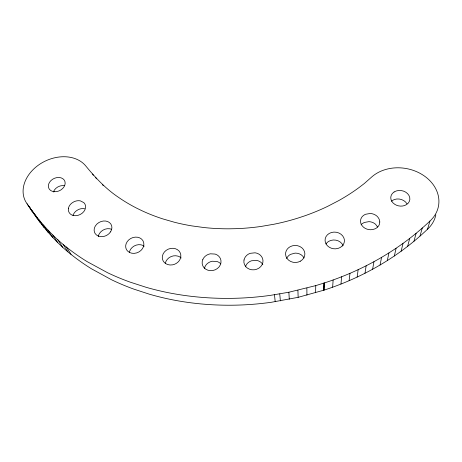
<?xml version="1.0" encoding="UTF-8"?>
<svg xmlns="http://www.w3.org/2000/svg" width="462" height="462" viewBox="0 0 462 462"><rect width="100%" height="100%" fill="white"/><g stroke="black" fill="none" stroke-linecap="round" stroke-linejoin="round"><path stroke-width="0.69" d="M315.61 292.752L315.748 285.62L324.503 282.906C363.577 270.224 400.156 249.428 429.955 221.032A38.467 31.139 9.9 0 0 425.733 177.01A38.467 31.139 9.9 0 0 372.153 176.594L364.27 183.553L358.656 187.843A175.907 131.433 -8.2 0 1 338.611 200.664L327.754 206.306A175.907 131.433 -8.2 0 1 304.649 215.864L298.631 217.868A175.907 131.433 -8.2 0 1 273.868 224.255L261.197 226.426A175.907 131.433 -8.2 0 1 235.66 228.684L229.291 228.811A175.907 131.433 -8.2 0 1 204.152 227.558L191.921 225.906A175.907 131.433 -8.2 0 1 174.174 222.182L162.838 218.907A175.907 131.433 -8.2 0 1 141.626 210.58L136.66 208.154A175.907 131.433 -8.2 0 1 118.318 197.205C105.654 188.721 95.236 177.506 85.626 165.794A35.1 26.813 -25.9 0 0 40.136 163.958A35.1 26.813 -25.9 0 0 27.056 203.759C39.772 223.441 54.631 242.036 73.418 256.271A236.325 180.399 -8.1 0 0 91.482 268.803L111.637 279.81A236.325 180.399 -8.1 0 0 133.691 289.068L149.336 294.178A236.325 180.399 -8.1 0 0 173.995 300.104C197.153 304.51 220.836 306.011 244.375 304.845A236.325 180.399 -8.1 0 0 271.402 302.269L298.146 297.332L324.185 290.09C362.514 277.622 398.359 257.126 427.535 229.198A37.711 30.763 10.4 0 0 435.845 214.876M323.972 283.108L323.666 290.286L324.029 283.056M324.185 290.09L324.503 282.906M332.64 287.185L333.142 279.949M340.962 284.043L341.637 276.75M349.133 280.671L349.977 273.319M357.143 277.079L358.154 269.664M364.974 273.267L366.152 265.789M372.62 269.254L373.954 261.7M380.07 265.032L381.554 257.415M387.306 260.62L388.935 252.933M394.323 256.029L396.096 248.261M401.108 251.259L403.02 243.422M407.657 246.327L409.696 238.409M413.964 241.239L416.123 233.246M420.01 236.007L422.285 227.933M204.395 268.693L204.972 266.73A9.344 8.322 -16.1 0 1 212.277 261.244L217.001 261.515A9.344 8.322 -16.1 0 1 220.819 263.9M427.535 229.198L429.955 221.032M165.304 263.404L165.997 261.296A9.275 8.085 -22 0 1 175.716 255.746L177.986 256.15A9.275 8.085 -22 0 1 181.15 257.981M391.568 201.207L392.452 200.45A9.425 7.687 10.4 0 1 406.953 203.8M27.056 203.759C38.716 220.732 52.322 236.48 68.798 248.96A240.529 181.849 -8.1 0 0 87.151 261.631L107.646 272.759A240.529 181.849 -8.1 0 0 130.105 282.115L146.038 287.277A240.529 181.849 -8.1 0 0 171.183 293.26C194.82 297.701 218.988 299.191 243 297.978A240.529 181.849 -8.1 0 0 270.605 295.339L288.865 292.232L315.748 285.62M84.685 208.784L84.598 208.755A8.83 7.022 -26.6 0 0 78.136 209.702L76.207 210.926A8.83 7.022 -26.6 0 0 72.996 215.575M39.045 219.924L44.138 227.616M35.02 214.709L40.09 222.372M31.936 210.354L37.041 218.064M43.341 225.046L48.314 232.605M47.904 230.07L52.818 237.578M52.732 234.979L57.588 242.435M57.825 239.772L62.607 247.176M63.184 244.433L67.891 251.79M66.372 247.008L71.032 254.337M343.122 245.617L341.967 243.682A9.5 8.252 6.4 0 0 331.006 240.384L328.823 241.308A9.5 8.252 6.4 0 0 325.947 243.994M377.575 226.986L375.589 224.278A9.488 7.998 9.3 0 0 368.93 221.645L364.235 222.482L362.283 223.648A9.488 7.998 9.3 0 0 361.105 224.798M92.654 174.041L93.255 175.3M95.79 177.61L96.379 178.863M102.599 184.511L103.176 185.753M274.48 294.739L275.202 301.686M279.758 293.919L280.37 300.883M288.865 292.232L289.287 299.237M297.909 290.286L298.146 297.332M306.878 288.08L306.924 295.166M32.213 211.532A34.459 26.571 -26.2 0 1 29.562 206.583M98.29 236.596A9.021 7.404 -26.5 0 1 99.584 233.31L101.045 231.589A9.021 7.404 -26.5 0 1 111.556 229.273M129.331 252.5A9.165 7.767 -25.2 0 1 129.695 251.109L130.717 249.128A9.165 7.767 -25.2 0 1 140.927 244.791L143.018 245.443A9.165 7.767 -25.2 0 1 144.242 246.154M245.443 266.863A9.402 8.437 -7.6 0 1 251.334 260.822L256.139 260.314A9.402 8.437 -7.6 0 1 262.832 264.501M286.642 258.541A9.459 8.408 0.8 0 1 290.465 254.383L295.103 253.112A9.459 8.408 0.8 0 1 304.06 257.952M53.373 192.042A8.611 6.641 -26.1 0 1 64.576 185.689M68.399 208.443C67.937 210.995 69.225 213.623 71.523 214.824A8.997 7.097 -26.3 0 0 82.126 213.271L83.755 211.66A8.997 7.097 -26.3 0 0 84.985 204.152L83.882 202.656L80.382 200.872A8.997 7.097 -26.3 0 0 73.805 201.842L71.835 203.084A8.997 7.097 -26.3 0 0 68.399 208.443M244.005 260.002L243.878 262.237A9.598 8.553 -7.7 0 0 251.744 269.768L254.256 269.802L256.716 269.242A9.598 8.553 -7.7 0 0 262.959 260.21L262.399 258.044A9.598 8.553 -7.7 0 0 255.059 252.801L250.156 253.326A9.598 8.553 -7.7 0 0 244.005 260.002M379.787 221.985L379.475 224.087A9.685 8.102 8.8 0 1 374.971 228.857L372.62 229.568A9.685 8.102 8.8 0 1 363.259 226.986L361.74 225.219A9.685 8.102 8.8 0 1 363.351 215.511L365.344 214.322L370.131 213.467A9.685 8.102 8.8 0 1 376.928 216.124C378.551 217.671 379.712 219.698 379.787 221.985M202.858 259.378L202.212 261.55A9.535 8.431 -15.9 0 0 207.946 270.218L210.343 270.657L212.832 270.513A9.535 8.431 -15.9 0 0 220.963 262.635L220.94 260.412A9.535 8.431 -15.9 0 0 215.136 254.071L210.32 253.805A9.535 8.431 -15.9 0 0 202.858 259.378M180.763 257.103L180.076 259.257A9.459 8.189 -21.7 0 1 172.505 264.853L170.062 264.997L167.723 264.57L165.656 263.594A9.459 8.189 -21.7 0 1 162.416 256.058L163.126 253.921A9.459 8.189 -21.7 0 1 173.054 248.285L175.364 248.695A9.459 8.189 -21.7 0 1 180.763 257.103M143.434 246.72L142.406 248.747A9.35 7.86 -24.8 0 1 131.872 253.234L129.724 252.552L127.928 251.368A9.35 7.86 -24.8 0 1 126.155 243.653L127.206 241.649A9.35 7.86 -24.8 0 1 137.624 237.243L139.749 237.895A9.35 7.86 -24.8 0 1 143.434 246.72M110.557 231.855L109.067 233.633A9.194 7.49 -26.1 0 1 100.335 236.579L98.221 236.018L96.442 234.956L95.114 233.477A9.194 7.49 -26.1 0 1 95.547 225.687L97.037 223.937A9.194 7.49 -26.1 0 1 107.756 221.581L109.534 222.615A9.194 7.49 -26.1 0 1 110.557 231.855M394.103 191.978L392.44 193.387A9.61 7.779 9.9 0 0 393.023 202.916L394.883 204.4A9.61 7.779 9.9 0 0 404.475 205.573L406.577 204.568A9.61 7.779 9.9 0 0 407.565 193.618A9.61 7.779 9.9 0 0 394.103 191.978M342.175 246.021L340.303 247.465L338.045 248.417L335.556 248.827A9.69 8.362 5.9 0 1 326.761 244.999L325.612 243.012A9.69 8.362 5.9 0 1 329.221 233.443L331.45 232.502A9.69 8.362 5.9 0 1 342.637 235.828L343.815 237.786A9.69 8.362 5.9 0 1 342.175 246.021M300.41 261.169L298.106 262.11L295.599 262.485A9.656 8.524 0.4 0 1 285.984 256.427L285.574 254.233A9.656 8.524 0.4 0 1 290.084 246.748L292.354 245.824L294.82 245.449A9.656 8.524 0.4 0 1 304.435 251.426A9.656 8.524 0.4 0 1 300.41 261.169M54.458 191.718A8.772 6.699 -25.8 0 0 64.911 181.439A8.772 6.699 -25.8 0 0 50.889 180.63A8.772 6.699 -25.8 0 0 54.458 191.718"/></g></svg>
